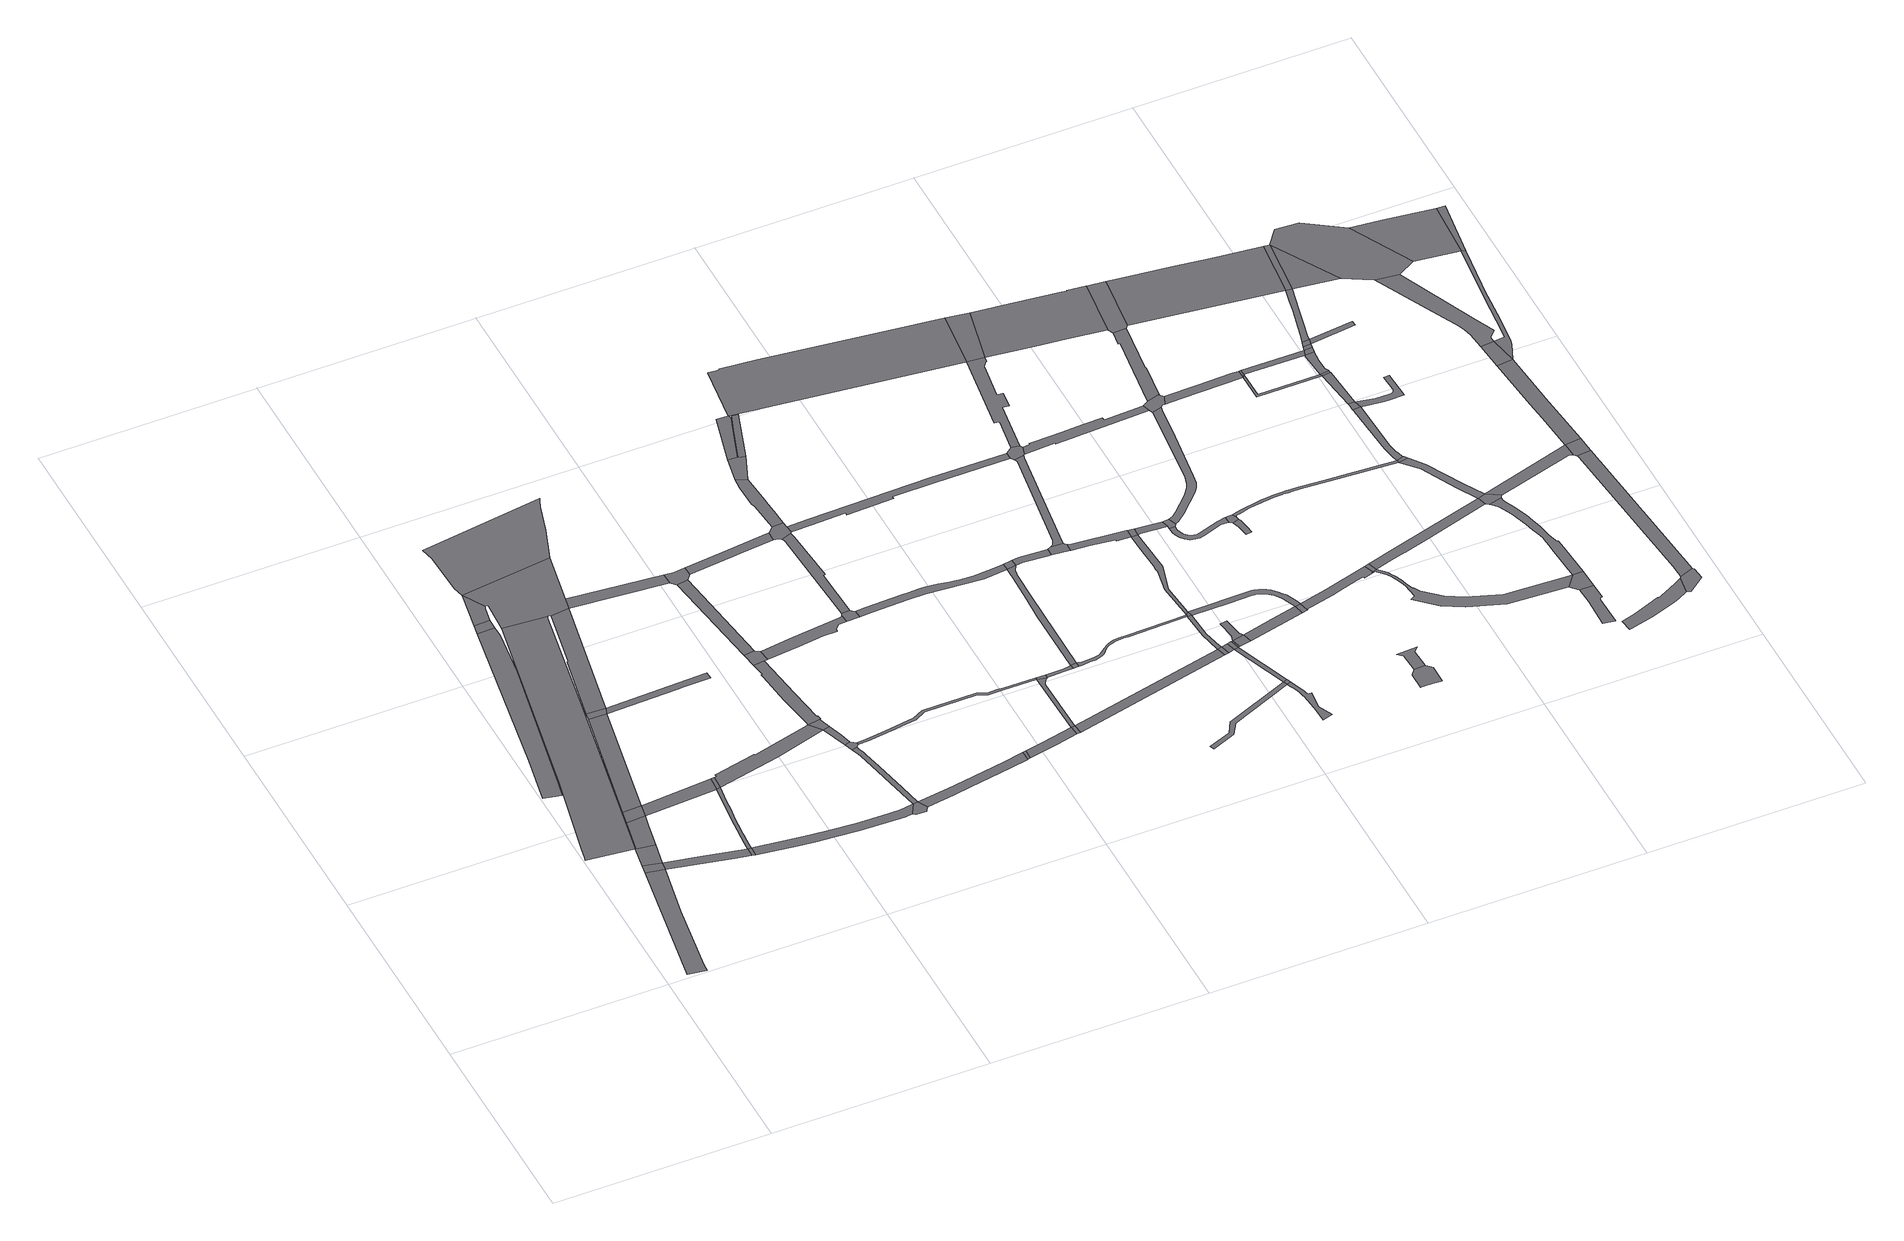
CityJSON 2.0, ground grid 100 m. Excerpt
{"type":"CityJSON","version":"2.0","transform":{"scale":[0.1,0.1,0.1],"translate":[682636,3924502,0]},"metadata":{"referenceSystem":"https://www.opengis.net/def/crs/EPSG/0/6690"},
"CityObjects":{
"road1":{"type":"Road","attributes":{"name":"国道４１号美濃加茂バイパス","class":"1040","function":"2","usage":"1","RoadStructureAttribute.sectionType":"1"},"geometry":[{"type":"MultiSurface","lod":"1","boundaries":[[[0,1,2,3,4,5]]]}]},
"road2":{"type":"Road","attributes":{"name":"国道４１号美濃加茂バイパス","class":"1040","function":"2","usage":"1","RoadStructureAttribute.sectionType":"4"},"geometry":[{"type":"MultiSurface","lod":"1","boundaries":[[[6,0,5,7]]]}]},
"road3":{"type":"Road","attributes":{"name":"国道４１号美濃加茂バイパス","class":"1040","function":"2","usage":"1","RoadStructureAttribute.sectionType":"1"},"geometry":[{"type":"MultiSurface","lod":"1","boundaries":[[[8,6,7,9,10]]]}]},
"road4":{"type":"Road","attributes":{"name":"国道４１号美濃加茂バイパス","class":"1040","function":"2","usage":"1","RoadStructureAttribute.sectionType":"1"},"geometry":[{"type":"MultiSurface","lod":"1","boundaries":[[[11,12,13,10,9,14]]]}]},
"road5":{"type":"Road","attributes":{"name":"国道４１号美濃加茂バイパス","class":"1040","function":"2","usage":"1","RoadStructureAttribute.sectionType":"4"},"geometry":[{"type":"MultiSurface","lod":"1","boundaries":[[[15,16,12,11]]]}]},
"road6":{"type":"Road","attributes":{"name":"太田４０７号線","class":"1040","function":"4","usage":"4","RoadStructureAttribute.sectionType":"1"},"geometry":[{"type":"MultiSurface","lod":"1","boundaries":[[[7,5,17,18,19,20,21,22]]]}]},
"road7":{"type":"Road","attributes":{"name":"国道４１号美濃加茂バイパス","class":"1040","function":"2","usage":"1","RoadStructureAttribute.sectionType":"1"},"geometry":[{"type":"MultiSurface","lod":"1","boundaries":[[[23,24,25,26,27,28,29,30,31]]]}]},
"road8":{"type":"Road","attributes":{"name":"国道４１号美濃加茂バイパス","class":"1040","function":"2","usage":"1","RoadStructureAttribute.sectionType":"1"},"geometry":[{"type":"MultiSurface","lod":"1","boundaries":[[[32,33,34,35,36,37,8,38,39,40,41]]]}]},
"road9":{"type":"Road","attributes":{"name":"国道４１号美濃加茂バイパス","class":"1040","function":"2","usage":"1","RoadStructureAttribute.sectionType":"1"},"geometry":[{"type":"MultiSurface","lod":"1","boundaries":[[[42,16,15,43]]]}]},
"road10":{"type":"Road","attributes":{"name":"太田４０６号線","class":"1040","function":"4","usage":"4","RoadStructureAttribute.sectionType":"1"},"geometry":[{"type":"MultiSurface","lod":"1","boundaries":[[[44,15,11,45]]]}]},
"road11":{"type":"Road","attributes":{"name":"太田４０７号線","class":"1040","function":"4","usage":"4","RoadStructureAttribute.sectionType":"4"},"geometry":[{"type":"MultiSurface","lod":"1","boundaries":[[[20,19,46,47]]]}]},
"road12":{"type":"Road","attributes":{"name":"太田１８８号線","class":"1040","function":"4","usage":"4","RoadStructureAttribute.sectionType":"1"},"geometry":[{"type":"MultiSurface","lod":"1","boundaries":[[[48,45,49,50,51,52,53,54,55,56,57,20,47,58,59,60,61,62,63,64,65,66]]]}]},
"road13":{"type":"Road","attributes":{"name":"国道４１号美濃加茂バイパス","class":"1040","function":"2","usage":"1","RoadStructureAttribute.sectionType":"4"},"geometry":[{"type":"MultiSurface","lod":"1","boundaries":[[[67,42,43,68]]]}]},
"road14":{"type":"Road","attributes":{"name":"国道４１号美濃加茂バイパス","class":"1040","function":"2","usage":"1","RoadStructureAttribute.sectionType":"4"},"geometry":[{"type":"MultiSurface","lod":"1","boundaries":[[[69,70,23,31]]]}]},
"road15":{"type":"Road","attributes":{"name":"国道４１号美濃加茂バイパス","class":"1040","function":"2","usage":"1","RoadStructureAttribute.sectionType":"1"},"geometry":[{"type":"MultiSurface","lod":"1","boundaries":[[[71,70,69,72,73]]]}]},
"road16":{"type":"Road","attributes":{"name":"太田４０６号線","class":"1040","function":"4","usage":"4","RoadStructureAttribute.sectionType":"4"},"geometry":[{"type":"MultiSurface","lod":"1","boundaries":[[[74,44,45,48]]]}]},
"road17":{"type":"Road","attributes":{"name":"国道４１号美濃加茂バイパス","class":"1040","function":"2","usage":"1","RoadStructureAttribute.sectionType":"1"},"geometry":[{"type":"MultiSurface","lod":"1","boundaries":[[[75,76,77,78,67,68]]]}]},
"road18":{"type":"Road","attributes":{"name":"国道４１号美濃加茂バイパス","class":"1040","function":"2","usage":"1","RoadStructureAttribute.sectionType":"4"},"geometry":[{"type":"MultiSurface","lod":"1","boundaries":[[[79,71,73,80,81,82,32,41,83,84,85,76,75,86]]]}]},
"road19":{"type":"Road","attributes":{"name":"太田４０７号線","class":"1040","function":"4","usage":"4","RoadStructureAttribute.sectionType":"1"},"geometry":[{"type":"MultiSurface","lod":"1","boundaries":[[[47,46,87,88,89,90,91,92,93,94,95,96,97,98,99,100]]]}]},
"road20":{"type":"Road","attributes":{"class":"1040","function":"9020","usage":"4","RoadStructureAttribute.sectionType":"1"},"geometry":[{"type":"MultiSurface","lod":"1","boundaries":[[[101,68,43,102,103,104]]]}]},
"road21":{"type":"Road","attributes":{"name":"太田４０６号線","class":"1040","function":"4","usage":"4","RoadStructureAttribute.sectionType":"1"},"geometry":[{"type":"MultiSurface","lod":"1","boundaries":[[[105,106,107,108,109,74,48,110,111]]]}]},
"road22":{"type":"Road","attributes":{"name":"国道４１号美濃加茂バイパス","class":"1040","function":"2","usage":"1","RoadStructureAttribute.sectionType":"1"},"geometry":[{"type":"MultiSurface","lod":"1","boundaries":[[[112,113,114,115,71,79,116,117,118]]]}]},
"road23":{"type":"Road","attributes":{"name":"太田４０５号線","class":"1040","function":"4","usage":"4","RoadStructureAttribute.sectionType":"1"},"geometry":[{"type":"MultiSurface","lod":"1","boundaries":[[[86,75,119,120]]]}]},
"road24":{"type":"Road","attributes":{"name":"太田４０７号線","class":"1040","function":"4","usage":"4","RoadStructureAttribute.sectionType":"4"},"geometry":[{"type":"MultiSurface","lod":"1","boundaries":[[[121,94,93,122,123,124,125,126,127,128,129]]]}]},
"road25":{"type":"Road","attributes":{"name":"太田１８４号線","class":"1040","function":"4","usage":"4","RoadStructureAttribute.sectionType":"4"},"geometry":[{"type":"MultiSurface","lod":"1","boundaries":[[[130,105,111,131]]]}]},
"road26":{"type":"Road","attributes":{"name":"太田１８４号線","class":"1040","function":"4","usage":"4","RoadStructureAttribute.sectionType":"1"},"geometry":[{"type":"MultiSurface","lod":"1","boundaries":[[[132,133,134,135,136,137,94,121,138,139,140,141,142,143,144]]]}]},
"road27":{"type":"Road","attributes":{"name":"太田１８４号線","class":"1040","function":"4","usage":"4","RoadStructureAttribute.sectionType":"1"},"geometry":[{"type":"MultiSurface","lod":"1","boundaries":[[[131,111,145,146,147]]]}]},
"road28":{"type":"Road","attributes":{"name":"太田１８４号線","class":"1040","function":"4","usage":"4","RoadStructureAttribute.sectionType":"4"},"geometry":[{"type":"MultiSurface","lod":"1","boundaries":[[[146,145,133,132,148,149]]]}]},
"road29":{"type":"Road","attributes":{"name":"太田１８４号線","class":"1040","function":"4","usage":"4","RoadStructureAttribute.sectionType":"1"},"geometry":[{"type":"MultiSurface","lod":"1","boundaries":[[[150,151,152,153,154,155,156,105,130,157,158,159,160]]]}]},
"road30":{"type":"Road","attributes":{"name":"太田１８４号線","class":"1040","function":"4","usage":"4","RoadStructureAttribute.sectionType":"4"},"geometry":[{"type":"MultiSurface","lod":"1","boundaries":[[[161,162,151,150,163,164]]]}]},
"road31":{"type":"Road","attributes":{"name":"太田１８４号線","class":"1040","function":"4","usage":"4","RoadStructureAttribute.sectionType":"1"},"geometry":[{"type":"MultiSurface","lod":"1","boundaries":[[[165,166,162,161]]]}]},
"road32":{"type":"Road","attributes":{"name":"太田４０５号線","class":"1040","function":"4","usage":"4","RoadStructureAttribute.sectionType":"4"},"geometry":[{"type":"MultiSurface","lod":"1","boundaries":[[[120,119,166,165,167,168,169]]]}]},
"road33":{"type":"Road","attributes":{"name":"太田４０７号線","class":"1040","function":"4","usage":"4","RoadStructureAttribute.sectionType":"1"},"geometry":[{"type":"MultiSurface","lod":"1","boundaries":[[[170,171,172,173,174,121,129,175,176,177,178,179]]]}]},
"road34":{"type":"Road","attributes":{"name":"太田１７８号線","class":"1040","function":"4","usage":"4","RoadStructureAttribute.sectionType":"1"},"geometry":[{"type":"MultiSurface","lod":"1","boundaries":[[[180,181,182,183,184,164,163,185,186,187,188,189,190]]]}]},
"road35":{"type":"Road","attributes":{"name":"太田４０５号線","class":"1040","function":"4","usage":"4","RoadStructureAttribute.sectionType":"1"},"geometry":[{"type":"MultiSurface","lod":"1","boundaries":[[[191,192,168,167,193,194,195]]]}]},
"road36":{"type":"Road","attributes":{"class":"1040","function":"9020","usage":"4","RoadStructureAttribute.sectionType":"1"},"geometry":[{"type":"MultiSurface","lod":"1","boundaries":[[[196,197,198,199,149,148,200,201,202,203,204,205,206,207,208,209,210,211,212,213]]]}]},
"road37":{"type":"Road","attributes":{"name":"太田４０７号線","class":"1040","function":"4","usage":"4","RoadStructureAttribute.sectionType":"4"},"geometry":[{"type":"MultiSurface","lod":"1","boundaries":[[[214,170,179,215]]]}]},
"road38":{"type":"Road","attributes":{"name":"太田１７８号線","class":"1040","function":"4","usage":"4","RoadStructureAttribute.sectionType":"4"},"geometry":[{"type":"MultiSurface","lod":"1","boundaries":[[[216,217,218,180,190,219,220,221,222,223,224]]]}]},
"road39":{"type":"Road","attributes":{"name":"山手１７０号線","class":"1040","function":"4","usage":"4","RoadStructureAttribute.sectionType":"1"},"geometry":[{"type":"MultiSurface","lod":"1","boundaries":[[[225,226,227,228,217,216,229,230,231]]]}]},
"road40":{"type":"Road","attributes":{"name":"太田４０７号線","class":"1040","function":"4","usage":"4","RoadStructureAttribute.sectionType":"1"},"geometry":[{"type":"MultiSurface","lod":"1","boundaries":[[[232,233,214,215,234,235,236]]]}]},
"road41":{"type":"Road","attributes":{"name":"山手１７０号線","class":"1040","function":"4","usage":"4","RoadStructureAttribute.sectionType":"4"},"geometry":[{"type":"MultiSurface","lod":"1","boundaries":[[[237,238,239,191,195,240,241,226,225,242,243]]]}]},
"road42":{"type":"Road","attributes":{"name":"山手１７０号線","class":"1040","function":"4","usage":"4","RoadStructureAttribute.sectionType":"1"},"geometry":[{"type":"MultiSurface","lod":"1","boundaries":[[[244,245,246,247,238,237,248,249,250,251]]]}]},
"road43":{"type":"Road","attributes":{"name":"太田４０７号線","class":"1040","function":"4","usage":"4","RoadStructureAttribute.sectionType":"4"},"geometry":[{"type":"MultiSurface","lod":"1","boundaries":[[[252,232,236,253,254]]]}]},
"road44":{"type":"Road","attributes":{"name":"山手１７０号線","class":"1040","function":"4","usage":"4","RoadStructureAttribute.sectionType":"4"},"geometry":[{"type":"MultiSurface","lod":"1","boundaries":[[[255,244,251,256,257,258]]]}]},
"road45":{"type":"Road","attributes":{"name":"太田１８０号線","class":"1040","function":"4","usage":"4","RoadStructureAttribute.sectionType":"1"},"geometry":[{"type":"MultiSurface","lod":"1","boundaries":[[[208,232,252,259,260,261,262,263,264,265,266]]]}]},
"road46":{"type":"Road","attributes":{"name":"太田１８０号線","class":"1040","function":"4","usage":"4","RoadStructureAttribute.sectionType":"4"},"geometry":[{"type":"MultiSurface","lod":"1","boundaries":[[[267,209,208,266]]]}]},
"road47":{"type":"Road","attributes":{"name":"山手１７０号線","class":"1040","function":"4","usage":"4","RoadStructureAttribute.sectionType":"1"},"geometry":[{"type":"MultiSurface","lod":"1","boundaries":[[[268,255,258,269,270,271]]]}]},
"road48":{"type":"Road","attributes":{"name":"太田１７８号線","class":"1040","function":"4","usage":"4","RoadStructureAttribute.sectionType":"1"},"geometry":[{"type":"MultiSurface","lod":"1","boundaries":[[[272,273,220,219,274,275,276,277,278,279,280,281,282,283,284,285,286,287,288,289,290,291,292]]]}]},
"road49":{"type":"Road","attributes":{"name":"山手１７０号線","class":"1040","function":"4","usage":"4","RoadStructureAttribute.sectionType":"1"},"geometry":[{"type":"MultiSurface","lod":"1","boundaries":[[[293,294,257,256,295]]]}]},
"road50":{"type":"Road","attributes":{"name":"太田１８０号線","class":"1040","function":"4","usage":"4","RoadStructureAttribute.sectionType":"1"},"geometry":[{"type":"MultiSurface","lod":"1","boundaries":[[[296,297,298,267,266,299,300,301,302,303,304,305]]]}]},
"road51":{"type":"Road","attributes":{"name":"太田１８０号線","class":"1040","function":"4","usage":"4","RoadStructureAttribute.sectionType":"4"},"geometry":[{"type":"MultiSurface","lod":"1","boundaries":[[[306,296,305,307]]]}]},
"road52":{"type":"Road","attributes":{"name":"太田１８２号線","class":"1040","function":"4","usage":"4","RoadStructureAttribute.sectionType":"1"},"geometry":[{"type":"MultiSurface","lod":"1","boundaries":[[[308,279,309,310,311,312,296,306,313,314,315,316,317,318,319]]]}]},
"road53":{"type":"Road","attributes":{"name":"太田４０７号線","class":"1040","function":"4","usage":"4","RoadStructureAttribute.sectionType":"1"},"geometry":[{"type":"MultiSurface","lod":"1","boundaries":[[[320,252,254,321]]]}]},
"road54":{"type":"Road","attributes":{"name":"太田４０５号線","class":"1040","function":"4","usage":"4","RoadStructureAttribute.sectionType":"1"},"geometry":[{"type":"MultiSurface","lod":"1","boundaries":[[[322,323,243,242,324,325,326,327,328,329,330,331,332,333,334,335]]]}]},
"road55":{"type":"Road","attributes":{"name":"太田１７８号線","class":"1040","function":"4","usage":"4","RoadStructureAttribute.sectionType":"4"},"geometry":[{"type":"MultiSurface","lod":"1","boundaries":[[[336,280,279,308]]]}]},
"road56":{"type":"Road","attributes":{"name":"太田１８０号線","class":"1040","function":"4","usage":"4","RoadStructureAttribute.sectionType":"1"},"geometry":[{"type":"MultiSurface","lod":"1","boundaries":[[[337,338,339,340,341,342,343,344,345,346,347,348,349,350,306,307,351,352,353,354,355,356,357,358,359,360,361,362,363,364,365]]]}]},
"road57":{"type":"Road","attributes":{"name":"太田１７８号線","class":"1040","function":"4","usage":"4","RoadStructureAttribute.sectionType":"1"},"geometry":[{"type":"MultiSurface","lod":"1","boundaries":[[[366,336,308,367,368,369,370]]]}]},
"road58":{"type":"Road","attributes":{"class":"1040","function":"9020","usage":"4","RoadStructureAttribute.sectionType":"1"},"geometry":[{"type":"MultiSurface","lod":"1","boundaries":[[[371,372,373,374,375,376,377,378]]]}]},
"road59":{"type":"Road","attributes":{"name":"太田１７８号線","class":"1040","function":"4","usage":"4","RoadStructureAttribute.sectionType":"4"},"geometry":[{"type":"MultiSurface","lod":"1","boundaries":[[[379,370,369,380,381,382]]]}]},
"road60":{"type":"Road","attributes":{"name":"国道２１号・２４８号","class":"1040","function":"2","usage":"1","RoadStructureAttribute.sectionType":"1"},"geometry":[{"type":"MultiSurface","lod":"1","boundaries":[[[383,384,271,385,386,387,388,389,390,391,392,393,394]]]}]},
"road61":{"type":"Road","attributes":{"name":"太田４０７号線","class":"1040","function":"4","usage":"4","RoadStructureAttribute.sectionType":"4"},"geometry":[{"type":"MultiSurface","lod":"1","boundaries":[[[395,320,321,396,397]]]}]},
"road62":{"type":"Road","attributes":{"name":"太田１７９号線","class":"1040","function":"4","usage":"4","RoadStructureAttribute.sectionType":"1"},"geometry":[{"type":"MultiSurface","lod":"1","boundaries":[[[365,398,320,395,399,400,401]]]}]},
"road63":{"type":"Road","attributes":{"name":"太田４０７号線","class":"1040","function":"4","usage":"4","RoadStructureAttribute.sectionType":"1"},"geometry":[{"type":"MultiSurface","lod":"1","boundaries":[[[402,395,397,403]]]}]},
"road64":{"type":"Road","attributes":{"name":"太田１８５号線","class":"1040","function":"4","usage":"4","RoadStructureAttribute.sectionType":"1"},"geometry":[{"type":"MultiSurface","lod":"1","boundaries":[[[404,405,406,407,408,409,410,379,382,411,412]]]}]},
"road65":{"type":"Road","attributes":{"name":"太田１７９号線","class":"1040","function":"4","usage":"4","RoadStructureAttribute.sectionType":"4"},"geometry":[{"type":"MultiSurface","lod":"1","boundaries":[[[413,337,365,401]]]}]},
"road66":{"type":"Road","attributes":{"name":"太田４０７号線","class":"1040","function":"4","usage":"4","RoadStructureAttribute.sectionType":"4"},"geometry":[{"type":"MultiSurface","lod":"1","boundaries":[[[414,402,403,415]]]}]},
"road67":{"type":"Road","attributes":{"name":"太田１７９号線","class":"1040","function":"4","usage":"4","RoadStructureAttribute.sectionType":"1"},"geometry":[{"type":"MultiSurface","lod":"1","boundaries":[[[415,403,371,416]]]}]},
"road68":{"type":"Road","attributes":{"name":"太田１７８号線","class":"1040","function":"4","usage":"4","RoadStructureAttribute.sectionType":"1"},"geometry":[{"type":"MultiSurface","lod":"1","boundaries":[[[381,380,417,418,419,420,421,422,423,424]]]}]},
"road69":{"type":"Road","attributes":{"name":"太田４０７号線","class":"1040","function":"4","usage":"4","RoadStructureAttribute.sectionType":"1"},"geometry":[{"type":"MultiSurface","lod":"1","boundaries":[[[425,414,415,426]]]}]},
"road70":{"type":"Road","attributes":{"name":"太田１７９号線","class":"1040","function":"4","usage":"4","RoadStructureAttribute.sectionType":"1"},"geometry":[{"type":"MultiSurface","lod":"1","boundaries":[[[427,378,428,429,430,431,432,433,434,435,436,437,438,439,440,441,442,443,444,445,446,447]]]}]},
"road71":{"type":"Road","attributes":{"name":"太田１７９号線","class":"1040","function":"4","usage":"4","RoadStructureAttribute.sectionType":"4"},"geometry":[{"type":"MultiSurface","lod":"1","boundaries":[[[416,371,378,427]]]}]},
"road72":{"type":"Road","attributes":{"name":"太田４０７号線","class":"1040","function":"4","usage":"4","RoadStructureAttribute.sectionType":"4"},"geometry":[{"type":"MultiSurface","lod":"1","boundaries":[[[448,425,426,449]]]}]},
"road73":{"type":"Road","attributes":{"class":"1040","function":"9020","usage":"4","RoadStructureAttribute.sectionType":"1"},"geometry":[{"type":"MultiSurface","lod":"1","boundaries":[[[450,451,452,425,448,453]]]}]},
"road74":{"type":"Road","attributes":{"name":"太田１７９号線","class":"1040","function":"4","usage":"4","RoadStructureAttribute.sectionType":"1"},"geometry":[{"type":"MultiSurface","lod":"1","boundaries":[[[421,454,455,456,457,458,337,413,459,460,461,462]]]}]},
"road75":{"type":"Road","attributes":{"name":"太田１８５号線","class":"1040","function":"4","usage":"4","RoadStructureAttribute.sectionType":"4"},"geometry":[{"type":"MultiSurface","lod":"1","boundaries":[[[463,334,333,464,405,404,465,466,467]]]}]},
"road76":{"type":"Road","attributes":{"name":"太田１７８号線","class":"1040","function":"4","usage":"4","RoadStructureAttribute.sectionType":"4"},"geometry":[{"type":"MultiSurface","lod":"1","boundaries":[[[422,421,462,468]]]}]},
"road77":{"type":"Road","attributes":{"name":"太田１８０号線","class":"1040","function":"4","usage":"4","RoadStructureAttribute.sectionType":"1"},"geometry":[{"type":"MultiSurface","lod":"1","boundaries":[[[469,470,471,472,473,474,475,476,477,478,479,480,481,482,413,401,483,484,485,486,487,488,489,490,491,492,493,494,495,496,497,498,499]]]}]},
"road78":{"type":"Road","attributes":{"name":"太田４０７号線","class":"1040","function":"4","usage":"4","RoadStructureAttribute.sectionType":"1"},"geometry":[{"type":"MultiSurface","lod":"1","boundaries":[[[498,500,448,449,501]]]}]},
"road79":{"type":"Road","attributes":{"name":"太田１７８号線","class":"1040","function":"4","usage":"4","RoadStructureAttribute.sectionType":"1"},"geometry":[{"type":"MultiSurface","lod":"1","boundaries":[[[468,462,502,503,504]]]}]},
"road80":{"type":"Road","attributes":{"name":"太田１８５号線","class":"1040","function":"4","usage":"4","RoadStructureAttribute.sectionType":"1"},"geometry":[{"type":"MultiSurface","lod":"1","boundaries":[[[387,505,506,507,463,467,508,509,510,511,512,513,514,515,516,517,518,519]]]}]},
"road81":{"type":"Road","attributes":{"name":"太田１７８号線","class":"1040","function":"4","usage":"4","RoadStructureAttribute.sectionType":"4"},"geometry":[{"type":"MultiSurface","lod":"1","boundaries":[[[520,504,503,521,522,523]]]}]},
"road82":{"type":"Road","attributes":{"name":"太田４０７号線","class":"1040","function":"4","usage":"4","RoadStructureAttribute.sectionType":"4"},"geometry":[{"type":"MultiSurface","lod":"1","boundaries":[[[499,498,501,524,525]]]}]},
"road83":{"type":"Road","attributes":{"name":"太田３４３号線","class":"1040","function":"4","usage":"4","RoadStructureAttribute.sectionType":"1"},"geometry":[{"type":"MultiSurface","lod":"1","boundaries":[[[521,526,527,528,529,530,531,532,533,534,535,536,537,538,539,540,541,542,543,544,545,546,522]]]}]},
"road84":{"type":"Road","attributes":{"name":"太田４０５号線","class":"1040","function":"4","usage":"4","RoadStructureAttribute.sectionType":"1"},"geometry":[{"type":"MultiSurface","lod":"1","boundaries":[[[547,548,549,550,551,552,553,554,466,465,555,556,557,558,559,560,561]]]}]},
"road85":{"type":"Road","attributes":{"name":"国道２１号・２４８号","class":"1040","function":"2","usage":"1","RoadStructureAttribute.sectionType":"4"},"geometry":[{"type":"MultiSurface","lod":"1","boundaries":[[[388,387,519,562]]]}]},
"road86":{"type":"Road","attributes":{"name":"山手１６５号線","class":"1040","function":"4","usage":"4","RoadStructureAttribute.sectionType":"4"},"geometry":[{"type":"MultiSurface","lod":"1","boundaries":[[[563,564,565,566,567,568,569,570,571]]]}]},
"road87":{"type":"Road","attributes":{"class":"1040","function":"9020","usage":"4","RoadStructureAttribute.sectionType":"1"},"geometry":[{"type":"MultiSurface","lod":"1","boundaries":[[[572,573,574,564,563,575]]]}]},
"road88":{"type":"Road","attributes":{"class":"1040","function":"9020","usage":"4","RoadStructureAttribute.sectionType":"1"},"geometry":[{"type":"MultiSurface","lod":"1","boundaries":[[[576,577,578,579,580,581,582,583]]]}]},
"road89":{"type":"Road","attributes":{"name":"太田３４３号線","class":"1040","function":"4","usage":"4","RoadStructureAttribute.sectionType":"4"},"geometry":[{"type":"MultiSurface","lod":"1","boundaries":[[[584,536,535,577,576,585,586]]]}]},
"road90":{"type":"Road","attributes":{"name":"太田１７８号線","class":"1040","function":"4","usage":"4","RoadStructureAttribute.sectionType":"1"},"geometry":[{"type":"MultiSurface","lod":"1","boundaries":[[[587,588,589,590,591,592,593,594,595,596,520,523,597,598,599,600,601,602,603,604]]]}]},
"road91":{"type":"Road","attributes":{"name":"太田４０７号線","class":"1040","function":"4","usage":"4","RoadStructureAttribute.sectionType":"1"},"geometry":[{"type":"MultiSurface","lod":"1","boundaries":[[[605,606,499,525,607,608,609,610,611,612,613,614,615]]]}]},
"road92":{"type":"Road","attributes":{"name":"国道２１号・２４８号","class":"1040","function":"2","usage":"1","RoadStructureAttribute.sectionType":"1"},"geometry":[{"type":"MultiSurface","lod":"1","boundaries":[[[562,519,616,617,618,619,620,621,622,623,624,625,626]]]}]},
"road93":{"type":"Road","attributes":{"name":"太田４０７号線","class":"1040","function":"4","usage":"4","RoadStructureAttribute.sectionType":"4"},"geometry":[{"type":"MultiSurface","lod":"1","boundaries":[[[627,605,615,628]]]}]},
"road94":{"type":"Road","attributes":{"name":"太田１７８号線","class":"1040","function":"4","usage":"4","RoadStructureAttribute.sectionType":"4"},"geometry":[{"type":"MultiSurface","lod":"1","boundaries":[[[629,630,559,558,588,587,631,632,633,634]]]}]},
"road95":{"type":"Road","attributes":{"name":"太田１７８号線","class":"1040","function":"4","usage":"4","RoadStructureAttribute.sectionType":"1"},"geometry":[{"type":"MultiSurface","lod":"1","boundaries":[[[635,636,637,638,639,630,629,640,641,642,643]]]}]},
"road96":{"type":"Road","attributes":{"name":"太田３４３号線","class":"1040","function":"4","usage":"4","RoadStructureAttribute.sectionType":"1"},"geometry":[{"type":"MultiSurface","lod":"1","boundaries":[[[644,645,646,647,648,649,650,651,652,653,586,585,654,655,656,657,658,659,660,661,662,663,664,665,666,667,668,669,670,671,672,673,674,675,676,677,678]]]}]},
"road97":{"type":"Road","attributes":{"name":"太田４０５号線","class":"1040","function":"4","usage":"4","RoadStructureAttribute.sectionType":"1"},"geometry":[{"type":"MultiSurface","lod":"1","boundaries":[[[679,680,634,633,681,682,683]]]}]},
"road98":{"type":"Road","attributes":{"name":"国道２１号・２４８号","class":"1040","function":"2","usage":"1","RoadStructureAttribute.sectionType":"4"},"geometry":[{"type":"MultiSurface","lod":"1","boundaries":[[[621,620,636,635,684,685,686]]]}]},
"road99":{"type":"Road","attributes":{"name":"太田１８１号線","class":"1040","function":"4","usage":"4","RoadStructureAttribute.sectionType":"1"},"geometry":[{"type":"MultiSurface","lod":"1","boundaries":[[[628,615,687,688,689,690,691,692,693,694,695,696,697,698,699,700,701,702,703,704,705,706,707,708,709,710,711,712,713,714,715,716,717,718,719,720]]]}]},
"road100":{"type":"Road","attributes":{"name":"太田４０７号線","class":"1040","function":"4","usage":"4","RoadStructureAttribute.sectionType":"1"},"geometry":[{"type":"MultiSurface","lod":"1","boundaries":[[[721,722,627,628,723,724,725,726,727,728]]]}]},
"road101":{"type":"Road","attributes":{"name":"太田４０５号線","class":"1040","function":"4","usage":"4","RoadStructureAttribute.sectionType":"4"},"geometry":[{"type":"MultiSurface","lod":"1","boundaries":[[[683,682,729,730]]]}]},
"road102":{"type":"Road","attributes":{"class":"1040","function":"9020","usage":"4","RoadStructureAttribute.sectionType":"1"},"geometry":[{"type":"MultiSurface","lod":"1","boundaries":[[[729,682,731,732,733,734]]]}]},
"road103":{"type":"Road","attributes":{"name":"太田４０５号線","class":"1040","function":"4","usage":"4","RoadStructureAttribute.sectionType":"1"},"geometry":[{"type":"MultiSurface","lod":"1","boundaries":[[[730,729,735,736]]]}]},
"road104":{"type":"Road","attributes":{"name":"太田１６３号線","class":"1040","function":"4","usage":"4","RoadStructureAttribute.sectionType":"4"},"geometry":[{"type":"MultiSurface","lod":"1","boundaries":[[[737,672,671,738]]]}]},
"road105":{"type":"Road","attributes":{"name":"太田１６３号線","class":"1040","function":"4","usage":"4","RoadStructureAttribute.sectionType":"1"},"geometry":[{"type":"MultiSurface","lod":"1","boundaries":[[[739,740,741,742,743,744,745,746]]]}]},
"road106":{"type":"Road","attributes":{"name":"太田１６３号線","class":"1040","function":"4","usage":"4","RoadStructureAttribute.sectionType":"1"},"geometry":[{"type":"MultiSurface","lod":"1","boundaries":[[[747,748,749,750,751,752,753,754,755,756,672,737,757,758,759,760,761,762,763]]]}]},
"road107":{"type":"Road","attributes":{"name":"太田１６３号線","class":"1040","function":"4","usage":"4","RoadStructureAttribute.sectionType":"1"},"geometry":[{"type":"MultiSurface","lod":"1","boundaries":[[[738,671,764,765,721,766,767,768]]]}]},
"road108":{"type":"Road","attributes":{"name":"太田１６３号線","class":"1040","function":"4","usage":"4","RoadStructureAttribute.sectionType":"4"},"geometry":[{"type":"MultiSurface","lod":"1","boundaries":[[[705,704,739,746,769]]]}]},
"road109":{"type":"Road","attributes":{"name":"国道２１号・２４８号","class":"1040","function":"2","usage":"1","RoadStructureAttribute.sectionType":"1"},"geometry":[{"type":"MultiSurface","lod":"1","boundaries":[[[685,684,770,771,772,773,774,775,776,777]]]}]},
"road110":{"type":"Road","attributes":{"name":"太田１６３号線","class":"1040","function":"4","usage":"4","RoadStructureAttribute.sectionType":"4"},"geometry":[{"type":"MultiSurface","lod":"1","boundaries":[[[778,779,780,748,747]]]}]},
"road111":{"type":"Road","attributes":{"name":"太田１６３号線","class":"1040","function":"4","usage":"4","RoadStructureAttribute.sectionType":"1"},"geometry":[{"type":"MultiSurface","lod":"1","boundaries":[[[781,732,779,778]]]}]},
"road112":{"type":"Road","attributes":{"name":"太田１６３号線","class":"1040","function":"4","usage":"4","RoadStructureAttribute.sectionType":"1"},"geometry":[{"type":"MultiSurface","lod":"1","boundaries":[[[782,783,784,785,786,787,788,789,790,791,792,793,705,769,794,795,796,797,798,799,800,801,802,803,804,805]]]}]},
"road113":{"type":"Road","attributes":{"name":"太田１６３号線","class":"1040","function":"4","usage":"4","RoadStructureAttribute.sectionType":"4"},"geometry":[{"type":"MultiSurface","lod":"1","boundaries":[[[806,733,732,781,807]]]}]},
"road114":{"type":"Road","attributes":{"name":"太田１６３号線","class":"1040","function":"4","usage":"4","RoadStructureAttribute.sectionType":"4"},"geometry":[{"type":"MultiSurface","lod":"1","boundaries":[[[766,721,728,808,783,782,809,810,811,812]]]}]},
"road115":{"type":"Road","attributes":{"name":"太田１６３号線","class":"1040","function":"4","usage":"4","RoadStructureAttribute.sectionType":"1"},"geometry":[{"type":"MultiSurface","lod":"1","boundaries":[[[813,735,814,733,806,815,816,817,818,819,820,821]]]}]},
"road116":{"type":"Road","attributes":{"name":"太田１６３号線","class":"1040","function":"4","usage":"4","RoadStructureAttribute.sectionType":"4"},"geometry":[{"type":"MultiSurface","lod":"1","boundaries":[[[822,736,735,813]]]}]},
"road117":{"type":"Road","attributes":{"name":"太田１６３号線","class":"1040","function":"4","usage":"4","RoadStructureAttribute.sectionType":"1"},"geometry":[{"type":"MultiSurface","lod":"1","boundaries":[[[823,824,736,822]]]}]},
"road118":{"type":"Road","attributes":{"name":"太田１６３号線","class":"1040","function":"4","usage":"4","RoadStructureAttribute.sectionType":"4"},"geometry":[{"type":"MultiSurface","lod":"1","boundaries":[[[825,826,824,823]]]}]},
"road119":{"type":"Road","attributes":{"name":"山手１６５号線","class":"1040","function":"4","usage":"4","RoadStructureAttribute.sectionType":"1"},"geometry":[{"type":"MultiSurface","lod":"1","boundaries":[[[827,828,829,830,831,832,833,834,835,836,837,838,839,840,841,842]]]}]},
"road120":{"type":"Road","attributes":{"class":"1040","function":"9020","usage":"4","RoadStructureAttribute.sectionType":"1"},"geometry":[{"type":"MultiSurface","lod":"1","boundaries":[[[843,844,845,846,847,848,849,850,851,852,778,747,853,854,855]]]}]},
"road121":{"type":"Road","attributes":{"name":"太田１６３号線","class":"1040","function":"4","usage":"4","RoadStructureAttribute.sectionType":"1"},"geometry":[{"type":"MultiSurface","lod":"1","boundaries":[[[773,856,857,858,826,825,859,860,861,862]]]}]},
"road122":{"type":"Road","attributes":{"class":"1040","function":"9020","usage":"4","RoadStructureAttribute.sectionType":"1"},"geometry":[{"type":"MultiSurface","lod":"1","boundaries":[[[863,825,823,864]]]}]},
"road123":{"type":"Road","attributes":{"name":"太田４０７号線","class":"1040","function":"4","usage":"4","RoadStructureAttribute.sectionType":"1"},"geometry":[{"type":"MultiSurface","lod":"1","boundaries":[[[865,766,812,866,867,868,869,870,871]]]}]},
"road124":{"type":"Road","attributes":{"name":"国道２１号・２４８号","class":"1040","function":"2","usage":"1","RoadStructureAttribute.sectionType":"4"},"geometry":[{"type":"MultiSurface","lod":"1","boundaries":[[[774,773,862,872]]]}]},
"road125":{"type":"Road","attributes":{"name":"井口石橋線","class":"1040","function":"4","usage":"4","RoadStructureAttribute.sectionType":"4"},"geometry":[{"type":"MultiSurface","lod":"1","boundaries":[[[873,874,875,827,842,876,877,878,879]]]}]},
"road126":{"type":"Road","attributes":{"name":"国道２１号・２４８号","class":"1040","function":"2","usage":"1","RoadStructureAttribute.sectionType":"1"},"geometry":[{"type":"MultiSurface","lod":"1","boundaries":[[[872,862,880]]]}]},
"road127":{"type":"Road","attributes":{"name":"井口石橋線","class":"1040","function":"4","usage":"4","RoadStructureAttribute.sectionType":"1"},"geometry":[{"type":"MultiSurface","lod":"1","boundaries":[[[881,882,883,884,885,886,887,888,874,873]]]}]},
"road128":{"type":"Road","attributes":{"name":"井口石橋線","class":"1040","function":"4","usage":"4","RoadStructureAttribute.sectionType":"4"},"geometry":[{"type":"MultiSurface","lod":"1","boundaries":[[[889,865,871,890,891,882,881]]]}]},
"road129":{"type":"Road","attributes":{"name":"井口石橋線","class":"1040","function":"4","usage":"4","RoadStructureAttribute.sectionType":"1"},"geometry":[{"type":"MultiSurface","lod":"1","boundaries":[[[892,893,894,895,865,889,896]]]}]},
"road130":{"type":"Road","attributes":{"name":"国道２１号・２４８号","class":"1040","function":"2","usage":"1","RoadStructureAttribute.sectionType":"4"},"geometry":[{"type":"MultiSurface","lod":"1","boundaries":[[[897,872,880,898,899,900,901,902]]]}]},
"road131":{"type":"Road","attributes":{"name":"井口石橋線","class":"1040","function":"4","usage":"4","RoadStructureAttribute.sectionType":"1"},"geometry":[{"type":"MultiSurface","lod":"1","boundaries":[[[898,903,904,905,906,907,908,909,910,911,912,913,899]]]}]},
"road132":{"type":"Road","attributes":{"name":"井口石橋線","class":"1040","function":"4","usage":"4","RoadStructureAttribute.sectionType":"4"},"geometry":[{"type":"MultiSurface","lod":"1","boundaries":[[[910,909,893,892]]]}]},
"road133":{"type":"Road","attributes":{"name":"太田４５２号線","class":"1040","function":"4","usage":"4","RoadStructureAttribute.sectionType":"1"},"geometry":[{"type":"MultiSurface","lod":"1","boundaries":[[[914,915,916,917,910,892,918,919,920,921,922,923]]]}]},
"road134":{"type":"Road","attributes":{"name":"国道２１号・２４８号","class":"1040","function":"2","usage":"1","RoadStructureAttribute.sectionType":"1"},"geometry":[{"type":"MultiSurface","lod":"1","boundaries":[[[901,900,914,924,925]]]}]},
"road135":{"type":"Road","attributes":{"name":"国道２１号・２４８号","class":"1040","function":"2","usage":"1","RoadStructureAttribute.sectionType":"4"},"geometry":[{"type":"MultiSurface","lod":"1","boundaries":[[[924,914,923,926]]]}]}
},
"vertices":[
[200,653,0],[95,21,0],[181,8,0],[184,49,0],[234,381,0],[284,637,0],
[207,697,0],[291,679,0],
[225,803,0],[313,790,0],[230,802,0],
[348,966,0],[261,962,0],[249,902,0],[335,903,0],
[359,1028,0],[273,1024,0],
[454,601,0],[574,577,0],[645,563,0],[646,607,0],[582,620,0],[463,643,0],
[190,2263,0],[189,2257,0],[55,1477,0],[9,1242,0],[90,1225,0],[107,1304,0],[241,1989,0],[272,2213,0],[271,2264,0],
[295,2251,0],[246,1988,0],[112,1303,0],[24,900,0],[12,842,0],[8,829,0],[244,902,0],[395,1688,0],[493,2222,0],[498,2234,0],
[385,1597,0],[468,1594,0],
[689,1056,0],[684,988,0],
[661,557,0],[662,604,0],
[701,991,0],[675,907,0],[669,857,0],[661,792,0],[655,728,0],[653,702,0],[651,679,0],[649,654,0],[648,645,0],[648,632,0],[664,632,0],[664,644,0],[665,653,0],[667,678,0],[669,700,0],[671,726,0],[677,790,0],[685,855,0],[691,907,0],
[391,1630,0],[477,1627,0],
[271,2316,0],[200,2312,0],
[233,2499,0],[286,2389,0],[290,2398,0],
[706,1058,0],
[598,2241,0],[513,2232,0],[458,1950,0],[454,1951,0],
[657,2553,0],[299,2401,0],[303,2398,0],[303,2394,0],[500,2236,0],[506,2236,0],[511,2235,0],[609,2300,0],
[842,533,0],[920,525,0],[1003,517,0],[1116,509,0],[1237,505,0],[1320,504,0],[1351,508,0],[1382,560,0],[1317,550,0],[1238,551,0],[1118,555,0],[1007,564,0],[925,571,0],[848,580,0],
[947,1644,0],[795,1606,0],[825,1607,0],[949,1611,0],
[1193,1179,0],[917,1109,0],[916,1114,0],[715,1068,0],[717,1059,0],[998,1056,0],[1235,1126,0],
[774,2897,0],[201,2818,0],[214,2753,0],[221,2551,0],[713,2711,0],[753,2849,0],[765,2880,0],
[1041,2203,0],[1040,2259,0],
[1404,563,0],[1355,507,0],[1359,505,0],[1363,502,0],[1366,497,0],[1413,495,0],[1417,505,0],[1422,513,0],[1428,521,0],
[1250,1190,0],[1268,1135,0],
[1317,972,0],[1293,966,0],[1306,929,0],[1310,913,0],[1333,802,0],[1351,718,0],[1383,672,0],[1351,827,0],[1350,830,0],[1333,914,0],[1329,934,0],[1320,961,0],[1317,970,0],
[1279,1006,0],[1305,1013,0],[1290,1066,0],
[1329,984,0],[1327,996,0],
[1193,1608,0],[1143,1602,0],[1152,1537,0],[1146,1536,0],[1148,1523,0],[1166,1356,0],[1191,1201,0],[1254,1190,0],[1252,1212,0],[1246,1212,0],[1224,1377,0],
[1183,1682,0],[1133,1676,0],[1210,1610,0],[1204,1669,0],
[1117,2190,0],[1065,2180,0],
[1139,2215,0],[1136,2261,0],[1085,2255,0],
[1925,651,0],[1914,649,0],[1832,633,0],[1632,598,0],[1552,585,0],[1559,540,0],[1640,553,0],[1840,588,0],[1922,604,0],[1924,604,0],
[1601,1721,0],[1595,1716,0],[1585,1713,0],[1360,1687,0],[1212,1669,0],[1362,1628,0],[1479,1641,0],[1542,1643,0],[1546,1657,0],[1567,1679,0],[1605,1681,0],
[1541,2304,0],[1347,2283,0],[1348,2237,0],[1382,2241,0],[1539,2257,0],
[1658,1060,0],[1605,1032,0],[1466,1011,0],[1375,1001,0],[1376,988,0],[1467,998,0],[1609,1019,0],[1610,1019,0],[1662,1046,0],[1903,1047,0],[1944,1028,0],[2013,1030,0],[2165,1027,0],[2165,1037,0],[2020,1039,0],[1992,1041,0],[1947,1040,0],[1906,1060,0],
[1939,654,0],[1938,607,0],
[1645,1737,0],[1605,1733,0],[1603,1725,0],[1664,1684,0],[1662,1722,0],[1657,1723,0],[1654,1725,0],[1649,1729,0],[1647,1733,0],
[1622,2263,0],[1574,2245,0],[1580,2235,0],[1581,2226,0],[1634,1975,0],[1645,1976,0],[1626,2238,0],
[2169,703,0],[2029,672,0],[2038,627,0],[2074,635,0],[2174,657,0],
[1622,2334,0],[1571,2332,0],[1544,2304,0],[1551,2257,0],[1565,2253,0],[1628,2269,0],[1624,2305,0],
[1553,2654,0],[1549,2602,0],[1551,2492,0],[1557,2473,0],[1616,2417,0],[1613,2480,0],[1612,2490,0],[1602,2636,0],
[2188,707,0],[2191,661,0],[2193,661,0],
[1576,2777,0],[1653,2765,0],[1623,2774,0],[1619,2775,0],
[2184,976,0],[2185,985,0],[2186,991,0],[2188,994,0],[2194,1003,0],[2198,1008,0],[2204,1014,0],[2209,1019,0],
[2210,1038,0],
[1638,3020,0],[1665,2915,0],[1697,3005,0],[1692,3017,0],
[1831,1729,0],[1711,1725,0],[1722,1687,0],[1894,1693,0],[1972,1694,0],[2229,1674,0],[2268,1676,0],[2339,1685,0],[2336,1719,0],[2265,1711,0],[2198,1708,0],[2132,1712,0],[2111,1714,0],[2094,1716,0],[2068,1721,0],[2043,1725,0],[2016,1729,0],[1987,1731,0],[1964,1732,0],[1905,1730,0],[1882,1730,0],
[1704,3013,0],[1669,2913,0],[1733,3009,0],
[2328,1044,0],[2321,1042,0],[2294,1039,0],[2216,1021,0],[2224,1022,0],[2231,1022,0],[2271,1023,0],[2275,1023,0],[2295,1023,0],[2330,1024,0],
[2356,1050,0],[2356,1027,0],
[2381,1690,0],[2338,1644,0],[2338,1630,0],[2334,1486,0],[2330,1378,0],[2359,1485,0],[2362,1630,0],[2363,1643,0],[2364,1652,0],[2366,1662,0],[2369,1670,0],[2377,1683,0],
[2920,876,0],[2932,832,0],
[2108,2321,0],[1722,2309,0],[1642,2271,0],[1723,2274,0],[1880,2279,0],[1880,2266,0],[2097,2274,0],[2096,2286,0],[2101,2286,0],[2109,2286,0],[2290,2289,0],[2637,2288,0],[2638,2323,0],[2290,2324,0],
[2379,1725,0],
[2893,1120,0],[2608,1112,0],[2585,1111,0],[2567,1111,0],[2549,1108,0],[2529,1100,0],[2515,1093,0],[2497,1080,0],[2479,1064,0],[2461,1052,0],[2436,1047,0],[2407,1046,0],[2381,1044,0],[2365,1048,0],[2378,1027,0],[2409,1030,0],[2438,1031,0],[2455,1037,0],[2472,1042,0],[2484,1049,0],[2493,1061,0],[2512,1080,0],[2529,1090,0],[2545,1094,0],[2561,1099,0],[2580,1101,0],[2599,1103,0],[2618,1102,0],[2892,1109,0],
[2413,1729,0],[2415,1694,0],[2527,1688,0],[2542,1686,0],[2542,1723,0],
[3082,580,0],[2781,455,0],[2747,396,0],[2641,354,0],[2649,334,0],[2761,379,0],[2796,438,0],[3090,561,0],
[2560,1730,0],[2623,1677,0],[2627,1717,0],[2616,1730,0],
[1731,3291,0],[1726,3292,0],[1705,3016,0],[1733,3012,0],[2724,2897,0],[2755,3177,0],[2484,3208,0],[1949,3275,0],[1779,3292,0],[1778,3291,0],[1774,3287,0],[1761,3288,0],
[2942,882,0],[2933,833,0],[2953,837,0],
[2900,978,0],[2935,893,0],[2918,980,0],[2911,1106,0],
[2970,889,0],[2982,844,0],
[2695,2282,0],[2650,2272,0],[2654,2263,0],[2656,2255,0],[2584,1763,0],[2578,1749,0],[2572,1740,0],[2615,1738,0],[2691,2268,0],
[2904,1133,0],
[2990,894,0],[3002,849,0],
[3102,589,0],
[2629,1677,0],[2712,1669,0],[2822,1656,0],[2822,1648,0],[2886,1645,0],[2889,1687,0],[2887,1687,0],[2639,1711,0],
[2999,895,0],[3010,851,0],
[3109,569,0],[3096,544,0],[3103,529,0],[3112,506,0],[3116,490,0],[3120,473,0],[3123,457,0],[3124,447,0],[3126,433,0],[3127,416,0],[3129,383,0],[3133,303,0],[3181,316,0],[3150,385,0],[3159,471,0],[3141,471,0],[3138,486,0],[3136,495,0],[3131,512,0],[3122,536,0],[3116,552,0],
[3054,909,0],[3066,864,0],
[3027,1015,0],[2995,1010,0],[3007,924,0],[3041,928,0],
[2889,1577,0],[2895,1445,0],[2895,1427,0],[2896,1408,0],[2877,1298,0],[2891,1295,0],[2928,1428,0],[2920,1578,0],[2917,1645,0],
[2668,2347,0],[2641,2286,0],[2700,2287,0],[2712,2329,0],[2704,2341,0],
[2920,1684,0],
[3346,985,0],[3336,1014,0],[3318,1052,0],[3304,1070,0],[3293,1085,0],[3282,1097,0],[3271,1108,0],[3256,1119,0],[3244,1125,0],[3231,1131,0],[3218,1135,0],[3210,1137,0],[3199,1139,0],[3193,1138,0],[3080,1109,0],[3193,1111,0],[3198,1111,0],[3205,1111,0],[3210,1109,0],[3221,1106,0],[3232,1100,0],[3241,1096,0],[3254,1086,0],[3263,1078,0],[3273,1070,0],[3284,1057,0],[3295,1038,0],[3304,1017,0],[3315,992,0],[3321,974,0],[3347,980,0],
[3203,945,0],[3331,927,0],
[2931,1648,0],[3051,1637,0],[3042,1672,0],
[2668,2512,0],[2691,2508,0],[2669,2351,0],[2739,2584,0],[2758,2582,0],[2765,2580,0],[2769,2580,0],[2780,2659,0],[2777,2660,0],[2769,2661,0],[2751,2663,0],[2777,2841,0],[2795,2862,0],[2800,2862,0],[2803,2888,0],
[3073,1676,0],[3051,1625,0],[3079,1626,0],[3087,1638,0],
[3358,933,0],[3357,939,0],
[3052,1597,0],[3057,1580,0],[3068,1557,0],[3083,1540,0],[3100,1526,0],[3123,1520,0],[3142,1519,0],[3160,1522,0],[3256,1554,0],[3289,1552,0],[3290,1587,0],[3250,1578,0],[3154,1547,0],[3140,1544,0],[3127,1545,0],[3112,1549,0],[3101,1558,0],[3090,1571,0],[3081,1589,0],[3077,1601,0],[3077,1617,0],
[3087,2350,0],[3004,2347,0],[2894,2342,0],[2843,2341,0],[2760,2338,0],[2746,2338,0],[2746,2330,0],[2735,2330,0],[2845,2294,0],[2845,2289,0],[2885,2291,0],[3280,2307,0],[3271,2344,0],[3088,2336,0],[3087,2347,0],
[2861,3161,0],
[3654,421,0],[3603,418,0],[3582,392,0],[3581,308,0],[3592,309,0],[3636,309,0],[3673,307,0],[3678,307,0],[3679,396,0],
[3673,537,0],[3577,533,0],[3599,513,0],[3651,514,0],
[3335,1552,0],[3304,1542,0],[3309,1530,0],[3315,1511,0],[3323,1457,0],[3351,1459,0],[3347,1500,0],[3340,1543,0],
[3308,1589,0],[3332,1571,0],[3323,1589,0],
[3334,2305,0],[3289,2291,0],[3275,2163,0],[3250,1941,0],[3242,1876,0],[3232,1838,0],[3221,1815,0],[3191,1776,0],[3118,1705,0],[3095,1685,0],[3102,1646,0],[3142,1679,0],[3243,1779,0],[3258,1801,0],[3269,1828,0],[3277,1870,0],[3315,2158,0],[3329,2284,0],
[3685,1072,0],[3481,1012,0],[3487,970,0],[3492,971,0],[3545,987,0],[3618,1008,0],[3652,1018,0],[3654,1009,0],[3698,1023,0],[3696,1028,0],[3700,1029,0],
[2921,2874,0],[3045,2858,0],[3091,2853,0],[3156,2845,0],[3333,2823,0],[3367,3103,0],[3283,3113,0],[3283,3109,0],[3259,3112,0],[3031,3140,0],[2909,3155,0],
[3705,1078,0],[3719,1036,0],
[3354,2377,0],[3299,2360,0],[3339,2311,0],[3346,2314,0],[3355,2314,0],[3373,2358,0],
[3407,2799,0],[3346,2797,0],[3337,2728,0],[3345,2727,0],[3323,2553,0],[3358,2376,0],[3379,2548,0],[3376,2548,0],[3397,2720,0],
[3563,1626,0],[3543,1626,0],[3521,1625,0],[3500,1623,0],[3474,1620,0],[3454,1617,0],[3429,1613,0],[3397,1608,0],[3371,1602,0],[3348,1596,0],[3334,1574,0],[3340,1579,0],[3352,1582,0],[3400,1594,0],[3431,1599,0],[3456,1603,0],[3476,1606,0],[3496,1608,0],[3501,1609,0],[3522,1610,0],[3543,1611,0],[3563,1612,0],[3567,1612,0],[3588,1612,0],[3607,1612,0],[3643,1610,0],[3777,1602,0],[4080,1583,0],[4080,1597,0],[3843,1612,0],[3778,1616,0],[3721,1620,0],[3644,1625,0],[3607,1626,0],[3588,1626,0],
[3690,2366,0],[3524,2362,0],[3426,2316,0],[3717,2324,0],[3716,2366,0],
[3418,2813,0],[3452,3093,0],[3379,3102,0],
[3701,1026,0],[3702,1024,0],[3708,1026,0],[3734,1001,0],[3748,985,0],[3758,970,0],[3764,959,0],[3777,926,0],[3781,914,0],[3783,905,0],[3786,892,0],[3790,866,0],[3796,823,0],[3773,808,0],[3867,721,0],[3958,672,0],[4121,614,0],[4396,601,0],[4440,659,0],[4133,673,0],[3982,727,0],[3904,772,0],[3828,841,0],[3813,867,0],[3808,865,0],[3794,902,0],[3793,910,0],[3791,919,0],[3788,929,0],[3774,962,0],[3769,971,0],[3766,978,0],[3755,997,0],[3745,1009,0],
[4286,1247,0],[3859,1123,0],[3802,1059,0],[3869,1078,0],[3873,1079,0],[3996,1115,0],[4283,1199,0],[4297,1202,0],
[3727,2339,0],[3727,2366,0],
[3718,2195,0],[4017,2194,0],[4015,2206,0],[3728,2206,0],
[4006,2337,0],[4015,2364,0],
[4113,1607,0],[4125,1592,0],
[4429,566,0],[4431,485,0],[4429,341,0],[4482,331,0],[4481,477,0],[4487,487,0],[4494,487,0],[4492,566,0],
[4082,1955,0],[4045,1954,0],[4046,1944,0],[4046,1943,0],[4063,1682,0],[4066,1657,0],[4068,1645,0],[4069,1638,0],[4070,1635,0],[4073,1622,0],[4110,1611,0],[4102,1637,0],[4101,1640,0],[4097,1654,0],[4095,1665,0],[4092,1679,0],[4091,1694,0],
[4148,1508,0],[4232,1341,0],[4321,1260,0],[4265,1356,0],[4176,1526,0],
[4489,659,0],
[3439,2811,0],[3564,2795,0],[3672,2782,0],[4102,2728,0],[4130,3008,0],[3904,3035,0],[3751,3056,0],[3511,3086,0],
[4073,1994,0],[4042,1993,0],[4043,1982,0],
[4057,2197,0],
[4373,1209,0],[4313,1194,0],[4321,1187,0],[4342,1162,0],[4369,1102,0],[4397,1020,0],[4408,978,0],[4418,944,0],[4425,919,0],[4427,905,0],[4428,866,0],[4431,822,0],[4478,826,0],[4475,871,0],[4469,871,0],[4458,907,0],[4455,926,0],[4443,987,0],[4432,1029,0],[4421,1070,0],[4400,1128,0],[4376,1184,0],[4373,1195,0],[4373,1205,0],
[4055,2209,0],[4056,2205,0],
[4304,1200,0],[4374,1214,0],[4377,1218,0],[4381,1220,0],[4384,1222,0],
[4049,2340,0],[4010,2246,0],[4055,2212,0],[4049,2226,0],[4046,2234,0],[4045,2257,0],[4045,2286,0],[4045,2303,0],[4047,2330,0],
[4053,2367,0],
[4057,2390,0],[4022,2387,0],
[4062,2416,0],[4029,2413,0],
[4834,451,0],[4805,434,0],[4772,417,0],[4741,400,0],[4702,381,0],[4700,387,0],[4650,365,0],[4572,337,0],[4507,318,0],[4512,259,0],[4523,261,0],[4630,290,0],[4709,315,0],[4753,331,0],[4779,343,0],[4821,366,0],
[4269,2079,0],[4244,2078,0],[4247,1997,0],[4246,1992,0],[4245,1987,0],[4242,1983,0],[4239,1979,0],[4233,1976,0],[4226,1975,0],[4160,1975,0],[4177,1945,0],[4202,1943,0],[4275,1944,0],
[4087,2664,0],[4077,2609,0],[4043,2460,0],[4066,2441,0],[4082,2509,0],[4100,2592,0],[4131,2725,0],
[4270,2441,0],[4273,2415,0],
[4748,1387,0],[4715,1318,0],[4729,1321,0],[4735,1322,0],[4741,1322,0],[4746,1321,0],[4752,1318,0],
[4159,3005,0],
[4904,484,0],[4839,459,0],[4837,454,0],[4842,360,0],[4917,418,0],[4910,478,0],[4907,480,0],
[4339,2698,0],
[4829,1312,0],[4765,1305,0],[4767,1300,0],[4769,1294,0],[4838,530,0],[4841,485,0],[4841,473,0],[4840,464,0],
[4822,1395,0],[4757,1315,0],[4761,1310,0],
[4772,1948,0],[4698,1941,0],[4722,1672,0],[4731,1575,0],[4796,1676,0],
[4218,3082,0],[4462,2628,0],[4570,2615,0],[4653,2663,0],[4499,2959,0],[4327,3074,0],
[4634,2276,0],[4651,2241,0],[4662,2216,0],[4669,2195,0],[4675,2174,0],[4679,2159,0],[4686,2076,0],[4749,2082,0],[4747,2110,0],[4778,2141,0],[4731,2247,0],
[4861,2636,0],[4825,2339,0],[4812,2192,0],[4801,2087,0],[4808,2033,0],[4813,2055,0],[4828,2190,0],[4841,2338,0],[4841,2344,0],[4876,2627,0],
[4877,2914,0],[4646,2943,0],
[4917,2910,0]
]}
